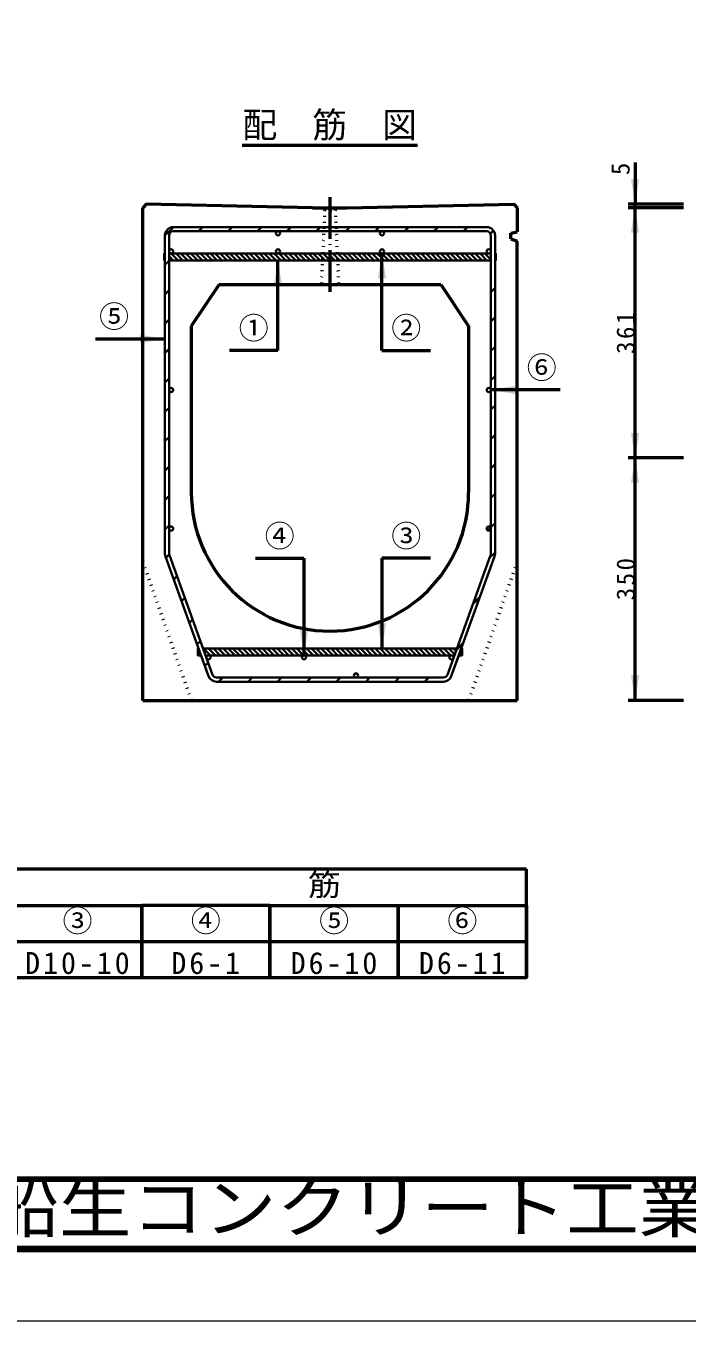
# Model space of a CAD drawing. Units: millimetres, scale not verified. Extents: x -2102 to 2102, y -1485 to 1485.
# Drawn here: x -1149 to -196, y -1485 to 384 of the extents above; entities that cross this region are included whole.
import ezdxf
from ezdxf.enums import TextEntityAlignment as Align

# ---------------------------------------------------------------- set-up
doc = ezdxf.new("R2010")
doc.units = ezdxf.units.MM
doc.header["$LTSCALE"] = 5
doc.linetypes.add('DOTTED', pattern=[1.75, 0.25, -1.5])
doc.linetypes.add('LONG_DASHED_DOTTED', pattern=[15.25, 12, -1.5, 0.25, -1.5])
doc.layers.add('0-0_V-nasSTD', color=7, linetype='Continuous', lineweight=35)
doc.layers.add('0-1_0', color=7, linetype='Continuous', lineweight=50)
doc.styles.add('ＭＳ ゴシック', font='')
doc.styles.get('ＭＳ ゴシック').set_extended_font_data('MS Gothic')

msp = doc.modelspace()

# ---------------------------------------------------------------- linework, layer by layer
at = {"layer": '0-0_V-nasSTD'}
for p, q in [((-949.948, 51.608), (-948.948, 50.608)), ((-948.948, 45.81), (-949.948, 45.81)), ((-942.948, 51.679), (-937.079, 45.81)), ((-940.008, 55.81), (-930.008, 45.81)), ((-932.936, 55.81), (-922.936, 45.81)), ((-925.865, 55.81), (-915.865, 45.81)), ((-918.794, 55.81), (-908.794, 45.81)), ((-911.723, 55.81), (-901.723, 45.81)), ((-904.652, 55.81), (-894.652, 45.81)), ((-897.581, 55.81), (-887.581, 45.81)), ((-890.51, 55.81), (-880.51, 45.81)), ((-883.439, 55.81), (-873.439, 45.81)), ((-876.368, 55.81), (-866.368, 45.81)), ((-869.297, 55.81), (-859.297, 45.81)), ((-862.226, 55.81), (-852.226, 45.81)), ((-855.155, 55.81), (-845.155, 45.81)), ((-848.084, 55.81), (-838.084, 45.81)), ((-841.013, 55.81), (-831.013, 45.81)), ((-833.942, 55.81), (-823.942, 45.81)), ((-826.87, 55.81), (-816.87, 45.81)), ((-819.799, 55.81), (-809.799, 45.81)), ((-812.728, 55.81), (-802.728, 45.81)), ((-805.657, 55.81), (-795.657, 45.81)), ((-798.586, 55.81), (-788.586, 45.81)), ((-791.515, 55.81), (-781.515, 45.81)), ((-784.444, 55.81), (-774.444, 45.81)), ((-777.373, 55.81), (-767.373, 45.81)), ((-770.302, 55.81), (-760.302, 45.81)), ((-763.231, 55.81), (-753.231, 45.81)), ((-756.16, 55.81), (-746.16, 45.81)), ((-749.089, 55.81), (-739.089, 45.81)), ((-742.018, 55.81), (-732.018, 45.81)), ((-734.947, 55.81), (-724.947, 45.81)), ((-727.876, 55.81), (-717.876, 45.81)), ((-720.804, 55.81), (-710.804, 45.81)), ((-713.733, 55.81), (-703.733, 45.81)), ((-706.662, 55.81), (-696.662, 45.81)), ((-699.591, 55.81), (-689.591, 45.81)), ((-692.52, 55.81), (-682.52, 45.81)), ((-685.449, 55.81), (-675.449, 45.81)), ((-678.378, 55.81), (-668.378, 45.81)), ((-671.307, 55.81), (-661.307, 45.81)), ((-664.236, 55.81), (-654.236, 45.81)), ((-657.165, 55.81), (-647.165, 45.81)), ((-650.094, 55.81), (-640.094, 45.81)), ((-643.023, 55.81), (-633.023, 45.81)), ((-635.952, 55.81), (-625.952, 45.81)), ((-628.881, 55.81), (-618.881, 45.81)), ((-621.809, 55.81), (-611.809, 45.81)), ((-614.738, 55.81), (-604.738, 45.81)), ((-607.667, 55.81), (-597.667, 45.81)), ((-600.596, 55.81), (-590.596, 45.81)), ((-593.525, 55.81), (-583.525, 45.81)), ((-586.454, 55.81), (-576.454, 45.81)), ((-579.383, 55.81), (-569.383, 45.81)), ((-572.312, 55.81), (-562.312, 45.81)), ((-565.241, 55.81), (-555.241, 45.81)), ((-558.17, 55.81), (-548.17, 45.81)), ((-551.099, 55.81), (-541.099, 45.81)), ((-544.028, 55.81), (-534.028, 45.81)), ((-536.957, 55.81), (-526.957, 45.81)), ((-529.886, 55.81), (-519.886, 45.81)), ((-522.815, 55.81), (-512.815, 45.81)), ((-515.743, 55.81), (-505.743, 45.81)), ((-508.672, 55.81), (-498.672, 45.81)), ((-501.601, 55.81), (-491.601, 45.81)), ((-494.53, 55.81), (-484.53, 45.81)), ((-487.459, 55.81), (-478.948, 47.299)), ((-480.388, 55.81), (-478.948, 54.37)), ((-472.948, 55.441), (-471.948, 54.441)), ((-472.948, 48.37), (-471.948, 47.37)), ((-901.388, -517.163), (-898.143, -520.408)), ((-893.267, -514.19), (-883.267, -524.19)), ((-886.195, -514.19), (-876.195, -524.19)), ((-879.124, -514.19), (-869.124, -524.19)), ((-872.053, -514.19), (-862.053, -524.19)), ((-864.982, -514.19), (-854.982, -524.19)), ((-857.911, -514.19), (-847.911, -524.19)), ((-850.84, -514.19), (-840.84, -524.19)), ((-843.769, -514.19), (-833.769, -524.19)), ((-836.698, -514.19), (-826.698, -524.19)), ((-829.627, -514.19), (-819.627, -524.19)), ((-822.556, -514.19), (-812.556, -524.19)), ((-815.485, -514.19), (-805.485, -524.19)), ((-808.414, -514.19), (-798.414, -524.19)), ((-801.343, -514.19), (-791.343, -524.19)), ((-794.272, -514.19), (-784.272, -524.19)), ((-787.201, -514.19), (-777.201, -524.19)), ((-780.129, -514.19), (-770.129, -524.19)), ((-773.058, -514.19), (-763.058, -524.19)), ((-765.987, -514.19), (-755.987, -524.19)), ((-758.916, -514.19), (-748.916, -524.19)), ((-751.845, -514.19), (-741.845, -524.19)), ((-744.774, -514.19), (-734.774, -524.19)), ((-737.703, -514.19), (-727.703, -524.19)), ((-730.632, -514.19), (-720.632, -524.19)), ((-723.561, -514.19), (-713.561, -524.19)), ((-716.49, -514.19), (-706.49, -524.19)), ((-709.419, -514.19), (-699.419, -524.19)), ((-702.348, -514.19), (-692.348, -524.19)), ((-695.277, -514.19), (-685.277, -524.19)), ((-688.206, -514.19), (-678.206, -524.19)), ((-681.135, -514.19), (-671.135, -524.19)), ((-674.063, -514.19), (-664.063, -524.19)), ((-666.992, -514.19), (-656.992, -524.19)), ((-659.921, -514.19), (-649.921, -524.19)), ((-652.85, -514.19), (-642.85, -524.19)), ((-645.779, -514.19), (-635.779, -524.19)), ((-638.708, -514.19), (-628.708, -524.19)), ((-631.637, -514.19), (-621.637, -524.19)), ((-624.566, -514.19), (-614.566, -524.19)), ((-617.495, -514.19), (-607.495, -524.19)), ((-610.424, -514.19), (-600.424, -524.19)), ((-603.353, -514.19), (-593.353, -524.19)), ((-596.282, -514.19), (-586.282, -524.19)), ((-589.211, -514.19), (-579.211, -524.19)), ((-582.14, -514.19), (-572.14, -524.19)), ((-575.069, -514.19), (-565.069, -524.19)), ((-567.997, -514.19), (-557.997, -524.19)), ((-560.926, -514.19), (-550.926, -524.19)), ((-553.855, -514.19), (-543.855, -524.19)), ((-546.784, -514.19), (-536.784, -524.19)), ((-539.713, -514.19), (-531.025, -522.878)), ((-532.642, -514.19), (-529.149, -517.683)), ((-523.654, -520.13), (-520.509, -523.275)), ((-521.778, -514.935), (-520.509, -516.204)), ((-890.432, -524.096), (-890.338, -524.19))]:
    msp.add_line(p, q, dxfattribs=at)
at = {"layer": '0-0_V-nasSTD', "lineweight": 50}
for p, q in [((-982.5, -833), (-1167.5, -833)), ((-797.5, -833), (-982.5, -833)), ((-612.5, -833), (-797.5, -833)), ((-427.5, -833), (-612.5, -833)), ((-427.5, -885), (-427.5, -833)), ((-1167.5, -885), (-982.5, -885)), ((-797.5, -885), (-612.5, -885)), ((-612.5, -937), (-612.5, -885)), ((-612.5, -885), (-427.5, -885)), ((-612.5, -989), (-612.5, -937))]:
    msp.add_line(p, q, dxfattribs=at)
at = {"layer": '0-0_V-nasSTD', "lineweight": 100}
msp.add_line((-1997.5, -1380), (1997.5, -1380), dxfattribs=at)
at = {"layer": '0-0_V-nasSTD', "lineweight": 18}
for points in [[(-2102.5, -1485), (-2102.5, 1485), (2102.5, 1485), (2102.5, -1485)], [(-2002.5, -1385), (-2002.5, 1385), (2002.5, 1385), (2002.5, -1385)]]:
    msp.add_lwpolyline(points, close=True, dxfattribs=at)
at = {"layer": '0-0_V-nasSTD'}
for points in [[(-472.948, 55.81), (-471.948, 55.81), (-471.948, 45.81), (-472.948, 45.81), (-472.948, 81.81)], [(-896.777, -524.19), (-901.388, -524.19), (-901.388, -514.19), (-900.388, -514.19), (-885.916, -554.266)], [(-535.981, -554.266), (-521.509, -514.19), (-520.509, -514.19), (-520.509, -524.19), (-525.12, -524.19)]]:
    msp.add_lwpolyline(points, close=True, dxfattribs=at)
for points in [[(-949.948, 45.81), (-949.948, 55.81), (-948.948, 55.81)], [(-785.948, 55.81), (-939.948, 55.81), (-942.948, 55.81)], [(-942.948, 45.81), (-721.83, 45.81), (-710.948, 45.81), (-700.067, 45.81), (-478.948, 45.81)], [(-478.948, 55.81), (-481.948, 55.81), (-635.315, 55.81), (-700.53, 55.81), (-710.948, 55.81), (-721.367, 55.81), (-785.948, 55.81)], [(-528.638, -516.268), (-527.888, -514.19), (-894.009, -514.19)], [(-890.398, -524.19), (-886.125, -524.19), (-748.703, -524.19), (-536.711, -524.19), (-531.499, -524.19)]]:
    msp.add_lwpolyline(points, dxfattribs=at)
at = {"layer": '0-0_V-nasSTD', "lineweight": 50}
for points in [[(-1537.5, -885), (-1537.5, -937), (-1352.5, -937), (-1352.5, -885), (-1352.5, -937), (-1167.5, -937), (-1167.5, -885), (-1167.5, -937), (-982.5, -937), (-982.5, -885), (-982.5, -937)], [(-982.5, -937), (-797.5, -937), (-797.5, -885), (-982.5, -885)], [(-797.5, -937), (-797.5, -885), (-797.5, -937)], [(-797.5, -937), (-612.5, -937), (-612.5, -885)], [(-612.5, -937), (-612.5, -885), (-612.5, -937)], [(-612.5, -937), (-427.5, -937), (-427.5, -885)], [(-612.5, -989), (-427.5, -989), (-427.5, -937), (-427.5, -885), (-427.5, -937)], [(-1537.5, -937), (-1537.5, -989), (-1352.5, -989), (-1352.5, -937), (-1352.5, -989), (-1167.5, -989), (-1167.5, -937), (-1167.5, -989), (-982.5, -989), (-982.5, -937), (-982.5, -989)], [(-982.5, -989), (-797.5, -989), (-797.5, -937)], [(-797.5, -989), (-797.5, -937), (-797.5, -989)], [(-797.5, -989), (-612.5, -989), (-612.5, -937)], [(-612.5, -989), (-612.5, -937), (-612.5, -989)], [(-427.5, -989), (-427.5, -937), (-427.5, -989)]]:
    msp.add_lwpolyline(points, dxfattribs=at)
at = {"layer": '0-0_V-nasSTD'}
for points in [[(-276.948, 162.857), (-270.948, 126.857), (-264.948, 162.857)], [(-276.948, 85.857), (-270.948, 121.857), (-264.948, 85.857)], [(-791.948, 9.81), (-785.948, 45.81), (-779.948, 9.81)], [(-641.948, 19.81), (-635.948, 55.81), (-629.948, 19.81)], [(-984.948, -73.489), (-984.948, -61.489), (-948.948, -67.489)], [(-478.948, -141.19), (-442.948, -147.19), (-442.948, -135.19)], [(-276.948, -203.143), (-270.948, -239.143), (-264.948, -203.143)], [(-276.948, -275.143), (-270.948, -239.143), (-264.948, -275.143)], [(-641.948, -478.19), (-635.948, -514.19), (-629.948, -478.19)], [(-754.448, -488.19), (-748.448, -524.19), (-742.448, -488.19)], [(-276.948, -553.143), (-270.948, -589.143), (-264.948, -553.143)]]:
    msp.add_solid(points, dxfattribs=at)
at = {"layer": '0-1_0'}
for p, q in [((-837.352, 211.857), (-584.545, 211.857)), ((-270.948, 186.857), (-270.948, 126.857)), ((-980.948, -589.143), (-980.948, 121.857)), ((-735.948, 121.857), (-685.948, 121.857)), ((-440.948, 121.857), (-440.948, 86.872)), ((-200.948, 126.857), (-280.948, 126.857)), ((-200.948, 121.857), (-280.948, 121.857)), ((-270.948, 121.857), (-270.948, 126.857)), ((-449.948, 84.857), (-440.948, 86.872)), ((-449.948, 76.857), (-449.948, 84.857)), ((-449.948, 76.857), (-440.948, 73.499)), ((-440.948, -589.143), (-440.948, 73.499)), ((-785.948, -84.19), (-785.948, 45.81)), ((-635.948, -84.19), (-635.948, 55.81)), ((-870.948, 10.857), (-910.948, -49.143)), ((-870.948, 10.857), (-550.948, 10.857)), ((-550.948, 10.857), (-510.948, -49.143)), ((-910.948, -49.143), (-910.948, -289.143)), ((-510.948, -49.143), (-510.948, -289.143)), ((-1048.948, -67.489), (-948.948, -67.489)), ((-785.948, -84.19), (-855.948, -84.19)), ((-635.948, -84.19), (-565.948, -84.19)), ((-378.948, -141.19), (-478.948, -141.19)), ((-200.948, -239.143), (-280.948, -239.143)), ((-818.448, -384.19), (-748.448, -384.19)), ((-748.448, -384.19), (-748.448, -524.19)), ((-635.948, -384.19), (-635.948, -514.19)), ((-565.948, -384.19), (-635.948, -384.19)), ((-980.948, -589.143), (-440.948, -589.143)), ((-200.948, -589.143), (-280.948, -589.143))]:
    msp.add_line(p, q, dxfattribs=at)
at = {"layer": '0-1_0', "linetype": 'LONG_DASHED_DOTTED'}
msp.add_line((-710.948, 136.857), (-710.948, -4.143), dxfattribs=at)
at = {"layer": '0-1_0', "linetype": 'DOTTED'}
for p, q in [((-718.448, 118.857), (-723.448, 10.857)), ((-703.448, 118.857), (-698.448, 10.857)), ((-980.948, -389.143), (-910.948, -589.143)), ((-440.948, -389.143), (-510.948, -589.143))]:
    msp.add_line(p, q, dxfattribs=at)
at = {"layer": '0-1_0', "lineweight": 35}
for p, q in [((-936.794, 93.81), (-948.948, 81.656)), ((-936.948, 93.81), (-484.948, 93.81)), ((-894.368, 93.81), (-900.368, 87.81)), ((-851.941, 93.81), (-857.941, 87.81)), ((-809.515, 93.81), (-815.515, 87.81)), ((-767.089, 93.81), (-773.089, 87.81)), ((-724.662, 93.81), (-730.662, 87.81)), ((-682.236, 93.81), (-688.236, 87.81)), ((-639.809, 93.81), (-645.809, 87.81)), ((-597.383, 93.81), (-603.383, 87.81)), ((-554.956, 93.81), (-560.956, 87.81)), ((-512.53, 93.81), (-518.53, 87.81)), ((-948.948, 81.81), (-948.948, -377.615)), ((-942.948, 81.81), (-942.948, -377.615)), ((-942.948, -377.615), (-942.948, 81.81)), ((-484.948, 87.81), (-936.948, 87.81)), ((-936.948, 87.81), (-484.948, 87.81)), ((-475.161, 88.753), (-479.529, 84.385)), ((-478.948, -377.615), (-478.948, 81.81)), ((-478.948, 81.81), (-478.948, -377.615)), ((-472.948, -377.615), (-472.948, 81.81)), ((-633.016, 58.177), (-635.315, 55.877)), ((-949.948, 55.81), (-949.948, 45.81)), ((-948.948, 55.81), (-949.948, 55.81)), ((-949.948, 45.81), (-948.948, 45.81)), ((-942.948, 45.229), (-948.948, 39.229)), ((-478.948, 55.81), (-942.948, 55.81)), ((-478.948, 45.81), (-942.948, 45.81)), ((-472.948, 45.81), (-471.948, 45.81)), ((-942.948, 2.803), (-948.948, -3.197)), ((-472.948, 6.112), (-478.948, 0.112)), ((-472.948, -36.314), (-478.948, -42.314)), ((-942.948, -39.624), (-948.948, -45.624)), ((-942.948, -82.05), (-948.948, -88.05)), ((-472.948, -78.741), (-478.948, -84.741)), ((-942.948, -124.477), (-948.948, -130.477)), ((-478.948, -127.167), (-472.948, -121.167)), ((-942.948, -166.903), (-948.948, -172.903)), ((-478.948, -169.593), (-472.948, -163.593)), ((-942.948, -209.329), (-948.948, -215.329)), ((-478.948, -212.02), (-472.948, -206.02)), ((-942.948, -251.756), (-948.948, -257.756)), ((-478.948, -254.446), (-472.948, -248.446)), ((-942.948, -294.182), (-948.948, -300.182)), ((-478.948, -296.873), (-472.948, -290.873)), ((-478.948, -339.299), (-472.948, -333.299)), ((-942.948, -336.609), (-948.948, -342.609)), ((-479.346, -339.697), (-483.442, -343.792)), ((-885.916, -554.266), (-948.235, -381.691)), ((-942.81, -378.897), (-947.537, -383.624)), ((-880.273, -552.228), (-942.592, -379.653)), ((-880.273, -552.228), (-942.592, -379.653)), ((-541.624, -552.228), (-479.305, -379.653)), ((-479.305, -379.653), (-541.624, -552.228)), ((-535.981, -554.266), (-473.662, -381.691)), ((-480.678, -383.455), (-472.948, -375.725)), ((-931.594, -410.107), (-936.281, -414.794)), ((-920.338, -441.278), (-925.025, -445.964)), ((-504.658, -449.862), (-494.673, -439.877)), ((-909.082, -472.448), (-913.769, -477.135)), ((-897.826, -503.619), (-902.513, -508.305)), ((-901.388, -514.19), (-900.388, -514.19)), ((-901.388, -514.19), (-901.388, -524.19)), ((-894.009, -514.19), (-527.888, -514.19)), ((-528.638, -516.268), (-518.653, -506.283)), ((-901.388, -524.19), (-896.777, -524.19)), ((-891.257, -539.476), (-886.57, -534.789)), ((-890.398, -524.19), (-531.499, -524.19)), ((-748.703, -524.201), (-751.438, -526.935)), ((-536.711, -524.341), (-538.621, -526.251)), ((-874.63, -556.19), (-547.267, -556.19)), ((-871.545, -562.19), (-865.545, -556.19)), ((-829.119, -562.19), (-823.119, -556.19)), ((-786.692, -562.19), (-780.692, -556.19)), ((-744.266, -562.19), (-738.266, -556.19)), ((-701.84, -562.19), (-695.84, -556.19)), ((-659.413, -562.19), (-653.413, -556.19)), ((-616.987, -562.19), (-610.987, -556.19)), ((-574.56, -562.19), (-568.56, -556.19)), ((-874.63, -562.19), (-547.267, -562.19))]:
    msp.add_line(p, q, dxfattribs=at)
at = {"layer": '0-1_0', "lineweight": 100}
msp.add_line((-1997.5, -1280), (1997.5, -1280), dxfattribs=at)
at = {"layer": '0-1_0'}
for points in [[(-735.948, 121.857), (-975.948, 126.857), (-980.948, 121.857)], [(-685.948, 121.857), (-445.948, 126.857), (-440.948, 121.857)], [(-270.948, -589.143), (-270.948, -239.143), (-270.948, 121.857)]]:
    msp.add_lwpolyline(points, dxfattribs=at)
at = {"layer": '0-1_0', "linetype": 'DOTTED'}
for points in [[(-718.448, 118.857), (-721.448, 121.857), (-700.448, 121.857)], [(-718.448, 118.857), (-703.448, 118.857), (-700.448, 121.857)]]:
    msp.add_lwpolyline(points, dxfattribs=at)
at = {"layer": '0-1_0', "lineweight": 35}
for points in [[(-472.948, 55.81), (-471.948, 55.81), (-471.948, 45.81)], [(-521.509, -514.19), (-520.509, -514.19), (-520.509, -524.19), (-525.12, -524.19)], [(-547.267, -556.19), (-547.267, -556.19), (-874.63, -556.19)]]:
    msp.add_lwpolyline(points, dxfattribs=at)
for centre in [(-785.948, 84.81), (-635.948, 84.81), (-939.948, 58.81), (-785.948, 58.81), (-635.948, 58.81), (-481.948, 58.81), (-939.948, -141.19), (-481.948, -141.19), (-939.948, -341.19), (-481.948, -341.19), (-886.125, -527.19), (-748.448, -527.19), (-535.772, -527.19), (-673.448, -553.19)]:
    msp.add_circle(centre, 3, dxfattribs=at)
for centre, radius, start, end in [((-936.948, 81.81), 12, 90, 180), ((-484.948, 81.81), 12, 0, 90), ((-936.948, 81.81), 6, 90, 180), ((-936.948, 81.81), 6, 90, 180), ((-484.948, 81.81), 6, 0, 90), ((-484.948, 81.81), 6, 0, 90), ((-936.948, -377.615), 12, 180, 199.85521), ((-936.948, -377.615), 6, 180, 199.85521), ((-936.948, -377.615), 6, 180, 199.85522), ((-484.948, -377.615), 6, 340.14479, 0), ((-484.948, -377.615), 6, 340.14479, 0.00002), ((-484.948, -377.615), 12, 340.14479, 0), ((-874.63, -550.19), 12, 199.85521, 270), ((-874.63, -550.19), 6, 199.85521, 270), ((-874.63, -550.19), 6, 199.85521, 270), ((-547.267, -550.19), 6, 270, 340.14479), ((-547.267, -550.19), 6, 270, 340.14479), ((-547.267, -550.19), 12, 270, 340.14479)]:
    msp.add_arc(centre, radius, start, end, dxfattribs=at)
at = {"layer": '0-1_0'}
for start, end in [(180, 270), (270, 0)]:
    msp.add_arc((-710.948, -289.143), 200, start, end, dxfattribs=at)

# ---------------------------------------------------------------- texts
at = {"layer": '0-0_V-nasSTD', "style": 'ＭＳ ゴシック'}
for s, height, p in [('配\u3000筋\u3000図', 36.95, (-837.352, 211.857)), ('⑤', 31.67, (-1043.948, -60.489)), ('①', 31.67, (-842.548, -77.19)), ('②', 31.67, (-622.548, -77.19)), ('⑥', 31.67, (-427.148, -134.19)), ('④', 31.67, (-805.048, -377.19)), ('③', 31.67, (-622.548, -377.19)), ('③', 31.67, (-1096.6, -932.6)), ('④', 31.67, (-911.6, -932.6)), ('⑤', 31.67, (-726.6, -932.6)), ('⑥', 31.67, (-541.6, -932.6))]:
    msp.add_text(s, height=height, dxfattribs=at).set_placement(p, align=Align.BOTTOM_LEFT)
msp.add_text('5', height=26.39, rotation=90, dxfattribs=at).set_placement((-270.948, 168.857), align=Align.BOTTOM_LEFT)
at = {"layer": '0-0_V-nasSTD', "style": 'ＭＳ ゴシック', "width": 1.1}
for s, height, p in [('配\u3000\u3000\u3000\u3000\u3000\u3000\u3000\u3000\u3000\u3000筋', 31.67, (-1265.46, -880.6)), ('株式会社船生コンクリート工業', 69.65, (-1624.221, -1377.45))]:
    msp.add_text(s, height=height, dxfattribs=at).set_placement(p, align=Align.BOTTOM_LEFT)
at = {"layer": '0-0_V-nasSTD', "char_height": 26.39, "attachment_point": 7, "rotation": 90, "style": 'ＭＳ ゴシック'}
for s, insert in [('\\T1.2;361', (-270.948, -89.243)), ('\\T1.2;350', (-270.948, -444.743))]:
    msp.add_mtext(s, dxfattribs=dict(at, insert=insert))
at = {"layer": '0-0_V-nasSTD', "char_height": 31.67, "attachment_point": 7, "style": 'ＭＳ ゴシック'}
for s, insert in [('\\T1.2;D10-10', (-1150.6, -984.6)), ('\\T1.2;D6-1', (-939.68, -984.6)), ('\\T1.2;D6-10', (-767.64, -984.6)), ('\\T1.2;D6-11', (-582.64, -984.6))]:
    msp.add_mtext(s, dxfattribs=dict(at, insert=insert))

doc.saveas('drawing.dxf')
